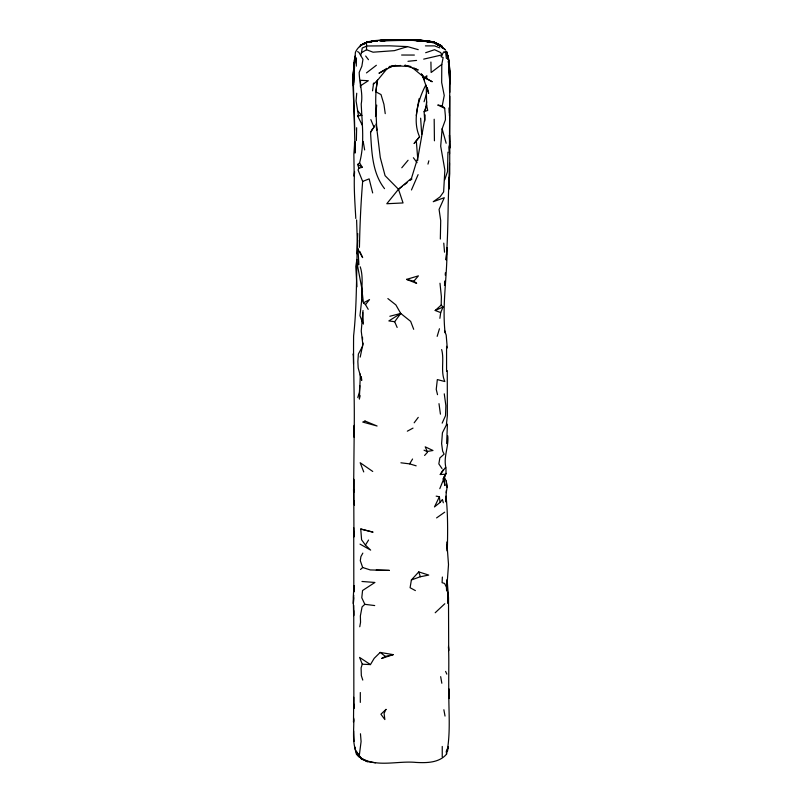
<?xml version="1.0" encoding="UTF-8"?>
<svg xmlns="http://www.w3.org/2000/svg" width="803" height="803" viewBox="0 0 803 803"><rect width="100%" height="100%" fill="white"/><g stroke="black" fill="none" stroke-linecap="round" stroke-linejoin="round"><path stroke-width="1.2" d="M442.242 746.449L442.242 756.948M447.753 435.808C448.937 446.609 443.457 456.305 445.765 467.085L440.255 474.513L445.675 474.222L443.075 479.23L446.006 473.368L445.976 467.597M440.335 239.033L440.706 220.634L439.08 209.422L444.29 197.699L433.239 201.714L440.084 196.855L443.627 191.917L444.852 169.995L440.696 146.186L442.122 128.821L445.414 119.788L445.384 115.953L444.671 108.254L442.242 105.855L437.755 105.032L444.671 108.254M445.625 497.177L445.846 501.895L446.307 490.553M354.635 130.196C354.785 106.397 350.931 82.277 355.016 58.659M449.73 80.762L449.62 92.516C449.128 79.758 451.396 66.398 446.93 54.122M353.721 697.305L353.501 722.138L353.701 719.649M361.782 301.798C360.928 290.335 363.93 278.219 360.236 266.807M447.944 152.138L447.522 171.561L444.792 179.641M353.27 82.518L353.671 69.088M353.721 610.641L353.651 615.65L353.27 597.422L353.932 585.788M446.629 443.567L447.432 424.165M434.433 140.806L434.182 119.235M356.291 66.147L356.442 57.906M353.732 68.094L353.471 81.655L353.27 72.32L354.404 62.624M353.742 502.016L353.711 479.2L353.952 536.956L353.812 531.195M449.268 146.758L449.429 152.61L449.73 96.29M356.361 140.545L356.642 127.717M353.721 527.742L353.832 592.052L354.103 586.029M439.883 318.329L440.686 312.588L443.025 307.017L441.188 305.12L441.379 296.688L439.994 283.238M387.046 68.656L377.44 80.41C374.228 96.882 376.466 113.685 376.687 130.307L376.205 124.585M446.418 58.519L445.424 51.191L444.681 52.506L443.678 51.884L441.068 56.752L443.146 57.485L441.791 64.421L441.67 82.488L444.24 95.507L442.242 105.855M354.504 67.753L353.721 72.671L353.812 69.138L353.37 83.773L354.535 66.83M446.578 371.287L446.568 346.294M359.433 247.344C359.874 225.332 360.848 203.4 362.665 181.418L358.068 170.015L358.811 168.158L357.716 164.414L359.573 162.868C364.823 143.506 362.053 123.722 361.209 104.009C363.267 93.419 359.312 83.05 359.192 72.38L361.872 66.157L362.956 59.342L358.921 52.416L357.606 51.603M353.721 69.63L353.752 84.767M445.263 275.148L445.344 272.849M353.732 605.402L353.872 708.597L353.812 704.08M357.757 233.563C356.13 267.69 357.355 301.858 353.611 335.845C353.19 369.631 354.926 403.357 354.063 437.143L354.253 425.389L353.601 492.61L353.531 489.388M442.363 577.036L442.092 582.667L444.591 583.46L446.428 587.214L446.598 590.737L446.749 587.123M446.849 584.714L447.04 579.907M446.91 53.61L448.997 62.122L449.73 70.323L449.73 173.679L448.626 189.327L449.158 177.333C447.632 204.946 448.455 232.458 446.066 259.931L446.558 253.838M357.074 253.868L357.686 240.268M353.701 597.733L353.37 603.675L353.752 595.174M449.519 163.3L448.626 189.367M360.346 374.037L359.373 399.091L360.075 395.668M424.777 121.082L425.118 114.919M425.389 109.991L426.674 101.75M359.804 385.661L359.393 392.205L357.777 397.565M354.735 141.729L353.862 154.146L354.213 176.329L354.504 172.675M363.016 310.52L361.25 331.027L362.836 344.517L360.206 357.104M446.849 250.195L447.04 247.756C447.301 276.112 441.961 304.457 445.093 332.823M354.555 171.461C353.681 187.119 354.956 202.838 355.799 218.466M356.733 93.218L356.07 100.897L358.469 115.602L361.741 115.391L357.405 110.653M353.721 718.123C354.284 730.84 351.132 745.596 358.811 756.667C375.573 768.27 397.114 760.511 416.034 762.428C426.644 762.991 439.07 762.95 446.538 754.188C451.065 732.818 448.385 710.595 448.887 688.874L449.007 698.56C448.265 681.155 449.268 663.72 448.496 646.355M446.598 590.737L448.506 564.569L446.829 541.995M375.513 116.576L376.707 105.103M361.24 758.965L367.563 761.625L361.169 758.333L359.232 756.035L361.089 741.52L360.457 733.761M353.661 70.503L353.27 85.901M354.073 66.95L354.474 63.397M360.547 55.618L361.43 52.737L366.539 49.746L366.549 43.974M354.966 57.696L353.27 78.543L355.087 153.042L354.846 141.629M421.394 73.956L424.466 77.65L432.235 81.735L426.534 78.553L426.885 75.713L424.466 77.65L412.933 68.175M444.471 285.477L445.063 280.879L444.44 283.108M353.972 66.769L354.565 62.132M416.325 115.542L416.948 110.944M353.721 72.671L355.428 52.235C362.685 36.918 382.941 40.953 396.802 40.15L382.72 40.441L389.555 40.15M372.522 90.829L373.636 83.08L373.315 84.295L377.44 80.41M375.955 90.859L377.52 79.919M446.287 492.651L447.08 487.27L446.257 481.097L444.189 476.831M361.751 299.89L359.955 315.639L362.615 322.756M356.903 259.51L355.799 266.466L356.933 286.852M355.167 56.09L353.27 74.549L353.651 83.02M354.535 63.869L353.782 68.526L354.143 60.757L355.338 56.33M363.036 343.052L362.444 346.565L358.379 354.033L357.857 361.561L358.198 368.025L361.711 380.401L361.34 376.717M411.387 579.967L420.36 576.735L428.732 575.078L418.764 571.907L411.387 579.967L410.092 587.716L415.382 590.596M354.073 66.719L354.474 64.35M361.43 52.737L362.243 48.019L366.971 45.992L389.766 45.831L407.502 46.604L418.222 49.666M359.764 626.762L360.547 622.265L360.366 615.901L362.083 606.877L364.843 604.328L374.7 605.562M417.108 109.8L419.076 98.719M447.502 751.206L448.305 746.89L446.829 750.092M384.537 188.655C372.12 172.796 371.749 151.596 370.544 132.395L373.957 127.185L374.278 125.509M354.504 62.734L353.772 68.616L354.565 62.815M358.509 261.005L357.556 265.813L362.514 291.941M353.752 66.87L354.504 63.236M427.959 164.113L428.862 160.811M437.173 336.357L439.452 328.758M424.074 101.74L426.624 93.389M393.229 654.636L385.44 656.422L381.666 658.47L393.229 654.636L380.19 652.427L374.188 658.33L370.454 664.583L359.573 657.416L362.273 664.211L361.089 667.885L361.33 675.604L362.775 680.081M439.803 488.676L446.006 473.368M376.216 123.742L380.281 157.559L385.069 175.666L398.479 189.267L403.046 202.948L386.785 203.741L398.479 189.267L411.487 178.236L418.052 156.826L424.646 119.577L424.104 111.667L426.654 105.544L426.232 85.289M425.67 85.309C417.891 99.963 412.28 121.002 419.578 136.751L414.187 143.416L419.578 136.751M411.467 189.97L418.102 174.652M442.162 423.141L445.535 415.653L445.876 405.666L444.27 393.831M436.17 496.144L439.412 496.746L434.473 506.934L440.014 502.477L442.423 499.476L443.326 502.758M370.544 132.395L372.682 128.46M362.836 553.116L360.888 556.64L360.306 560.715L362.675 567.5L370.253 569.939L389.415 570.411L376.246 570.09M400.918 462.799L409.62 463.873L412.561 459.015M440.255 474.513L443.256 469.564M360.025 544.113L370.655 550.115L365.445 545.086L368.547 540.048M397.144 327.443L394.674 321.722L400.737 313.441L395.879 304.909L387.859 298.565M414.167 422.8L418.253 417.369M359.724 46.805C363.709 41.204 371.548 41.806 377.54 40.672L369.33 41.816M365.475 304.598L369.531 299.589L363.428 302.892L365.475 304.598L368.206 309.326M401.781 167.767L408.085 160.249M413.856 281.191L418.403 275.861L406.559 279.394L416.647 283.349L413.856 281.191L406.559 279.394M424.596 455.462L427.517 452.199L425.219 446.839L432.968 450.493L426.995 451.517L424.044 450.192M435.196 612.759L444.812 603.726M360.507 569.498L362.675 567.5M440.686 312.588L435.196 310.49L441.188 305.12M360.176 85.991L368.336 80.712L360.457 80.3L360.567 87.306M366.469 72.912L376.366 65.264M441.791 64.421L431.141 72.511L430.91 62.042M398.479 189.267L402.313 186.346M404.24 184.891L407.111 182.703M409.992 180.514L411.919 179.049M436.591 517.915L444.681 512.184M413.696 329.31L410.654 321.371L400.737 313.441L388.863 320.929L394.674 321.722M386.795 68.365L378.956 73.254L393.239 65.675L411.006 66.599L404.842 65.224L418.212 70.002L414.097 68.054M441.54 46.775L442.182 46.373C432.958 39.738 421.103 40.612 410.333 40.15L424.596 40.712L433.329 42.037L437.334 44.566M407.332 431.181L413.013 428.109M435.196 310.49L443.025 307.017M362.665 181.418L369.139 178.878L372.672 192.941M388.873 67.342L393.239 65.675M424.104 111.667L427.708 110.412L426.654 105.544M425.66 52.717L434.574 49.706L440.606 52.516L442.021 54.885L423.693 59.141M366.158 43.242L361.822 44.647L367.854 42.268L377.029 40.802M369.41 42.178L372.652 41.114L377.54 40.812M388.903 67.402L395.618 65.274M407.502 46.604L394.403 50.649L373.054 52.195L366.539 49.746M389.846 316.272L400.737 313.441M358.811 168.158L362.283 167.335L359.573 162.868M368.878 42.147L371.307 41.746M373.736 41.344L377.38 40.742M366.469 42.298L375.724 40.863M374.891 41.385L377.34 41.013M374.73 41.314L377.119 40.953M373.495 41.425L377.079 40.913M382.73 40.612L385.089 40.321M381.857 40.622L389.997 40.15M381.877 40.612L415.332 40.15M374.69 41.365L377.079 41.104M381.867 40.572L389.877 40.15M407.974 61.309L416.556 60.426M362.304 125.238L357.506 115.692L358.469 115.602M376.607 41.043L374.168 41.284L376.617 41.104M389.435 66.448L400.677 65.475M380.341 40.572L390.238 40.15L382.579 40.572L390.238 40.15L383.473 40.541M401.841 40.15L379.769 40.562L384.266 40.331L380.913 40.562M381.295 40.562L417.871 40.28L426.473 41.304L417.921 40.361L379.478 40.572M383.985 40.582L388.893 40.22L378.424 40.511M357.506 115.692L361.741 115.391M382.589 40.541L385.079 40.391M381.385 40.592L390.519 40.15L379.909 40.541L390.519 40.15M381.204 40.582L387.307 40.21L381.525 40.521M381.847 40.531L384.938 40.371M382.72 40.441L391.262 40.15M382.7 40.531L394.353 40.15L385.711 40.361M384.396 40.361L402.183 40.15M384.236 40.341L401.59 40.15M425.429 45.881L434.614 45.881L439.823 47.889M401.61 55.026L414.368 55.056M410.333 40.15L431.281 41.826L418.744 40.311L401.47 40.15L424.596 40.712L417.781 40.321L412.712 40.15L425.289 41.264M401.279 40.15L418.012 40.381M412.933 40.15L422.077 40.551M421.043 40.562L412.702 40.15L433.54 41.786L440.195 45.861L436.902 44.295M433.871 42.94L422.82 40.582L412.752 40.15L419.497 40.541M428.431 41.565L430.769 41.836L422.79 40.511L412.762 40.15L419.527 40.541M422.79 40.521L412.712 40.15L426.092 41.284M427.076 41.334L418.754 40.331L401.51 40.15L425.419 40.632L433.64 41.856L440.325 45.972M428.37 41.736C445.514 44.326 409.811 38.434 412.762 40.15L430.83 41.836L422.539 40.833M362.273 664.211L370.454 664.583M425.449 40.662L412.762 40.15L426.252 41.264L417.801 40.311L420.21 40.562M425.289 41.365L417.941 40.391L430.86 42.077L428.531 41.666M426.273 41.294L417.881 40.361L426.403 41.304M417.911 40.391L431.271 42.268L428.641 41.876M361.972 581.472L374.911 582.466L362.554 590.516L361.782 597.773L364.843 604.328M417.048 40.301L419.377 40.551M424.044 41.033L427.547 41.405M423.352 40.812L427.959 41.314M429.444 41.605L431.843 41.907L423.482 40.602L431.843 41.907M418.664 40.321L431.763 41.897L423.211 40.632M418.433 40.371L426.564 41.425M431.241 42.248L428.511 41.836L432.365 42.168M426.052 41.425L421.394 40.812L426.473 41.355L422.85 40.702M424.024 40.692L431.412 41.696M421.575 40.913L425.118 41.344L421.555 41.043M423.071 40.481L429.003 41.304M424.998 41.334L421.455 40.843L423.904 41.344M424.998 41.435L421.445 40.853L423.874 41.324M366.288 761.455L375.563 762.82M428.852 41.726L431.231 42.137M430.197 41.475L434.724 42.378L440.717 45.239M431.111 42.168L428.752 41.736L431.03 42.208M422.89 40.833L425.108 41.254M360.758 529.026L372.863 532.108L360.758 529.026L361.581 539.767L365.445 545.086M409.62 463.873L416.165 465.83M435.989 43.703L439.161 44.858L440.285 46.433M436.27 44.185L440.526 45.881L435.969 43.794M424.466 77.65L426.534 78.553M436.581 44.175L440.817 46.052M434.744 42.499L442.182 46.373M375.623 91.703L381.003 94.563L383.934 104.3L385.239 113.635M439.924 45.55L433.62 42.107L442.553 47.247M357.716 164.414L362.283 167.335M372.743 471.461L360.176 462.729L363.739 471.923M442.393 47.598L445.414 49.826L442.021 47.036M380.19 652.427L385.44 656.422M358.811 756.667L356.442 754.328L354.524 746.77L355.478 748.968M365.666 56.039L368.467 59.693M413.374 157.729L417.068 162.648M441.279 46.574L442.343 48.06M361.169 758.333L356.191 751.206L359.232 756.035M441.971 468.53L438.839 463.903L439.853 457.951L444.109 454.157L442.614 451.055L441.61 443.617L442.423 432.787L446.358 424.998L447.351 415.753L447.271 370.685M446.829 54.785C450.624 62.965 449.028 72.912 449.73 81.735L448.496 61.55L449.73 78.855M421.555 74.187L424.426 79.648M424.546 79.718L422.398 75.442L428.672 93.339L427.276 87.557M359.794 251.409L362.635 257.612L357.556 248.659L356.602 219.902M445.605 671.408L446.819 674.129M447.562 57.756L448.194 59.221M370.835 119.607L373.957 127.185M444.511 330.455L446.187 335.072L447.261 347.99M418.764 571.907L420.36 576.735M445.023 716.075L443.868 709.742M446.538 51.593L448.094 56.862L446.538 51.262M446.699 52.225L448.857 59.593L449.479 72.882M442.122 128.821L446.157 143.255M437.525 394.664L436.24 389.385L437.334 379.568L444.822 381.545C440.325 371.267 444.511 360.075 441.65 349.566M448.425 61.811L448.947 64.079M448.445 61.219L449.73 72.862M443.577 478.397L444.982 485.524L443.627 478.528M440.666 676.648L441.831 683.243M363.187 141.469L364.652 149.94M446.026 496.164C448.004 514.342 447.743 532.841 447.301 551.139L446.9 544.364M417.841 160.219L416.325 140.937M448.465 63.728L449.007 67.322M438.99 403.658L440.435 414.167M447.08 487.27L446.257 481.097M362.023 290.796L363.428 302.892M449.369 69.71L448.455 61.55L449.62 72.28L449.73 84.024L449.369 69.71L449.62 72.28M439.412 496.746L440.014 502.477M354.033 500.871L354.474 505.117M446.257 751.096L446.538 754.188M443.768 243.138L444.541 252.192M358.901 264.779L357.947 248.508M448.465 647.288L448.686 650.631L448.506 597.743L447.151 579.856M420.642 118.182L421.695 134.513M354.474 142.693L354.585 144.711M362.755 312.457L363.368 324.111M353.651 730.961L354.063 741.41M362.484 337.23L362.575 339.649M449.279 145.634L449.57 153.895M353.35 355.147L353.32 353.742L353.501 363.649M449.289 107.642L449.459 115.933M449.279 107.993L449.379 113.002M360.316 692.507L360.316 702.404M353.711 71.025L353.561 77.068L353.721 70.965M448.074 597.302L447.823 603.284L447.803 591.992L448.074 597.302M385.992 709.39L384.085 713.375L384.858 719.558L380.923 714.218L385.992 709.39M366.309 42.479L360.316 45.4L367.955 41.706L366.309 42.479M365.004 421.033L362.755 422.067L377.089 426.012L365.004 421.033M390.198 40.15L382.469 40.551L390.238 40.15M422.91 40.682L412.762 40.15L422.91 40.682M449.64 141.147L449.479 134.994L449.73 148.204L449.64 141.147"/></g></svg>
